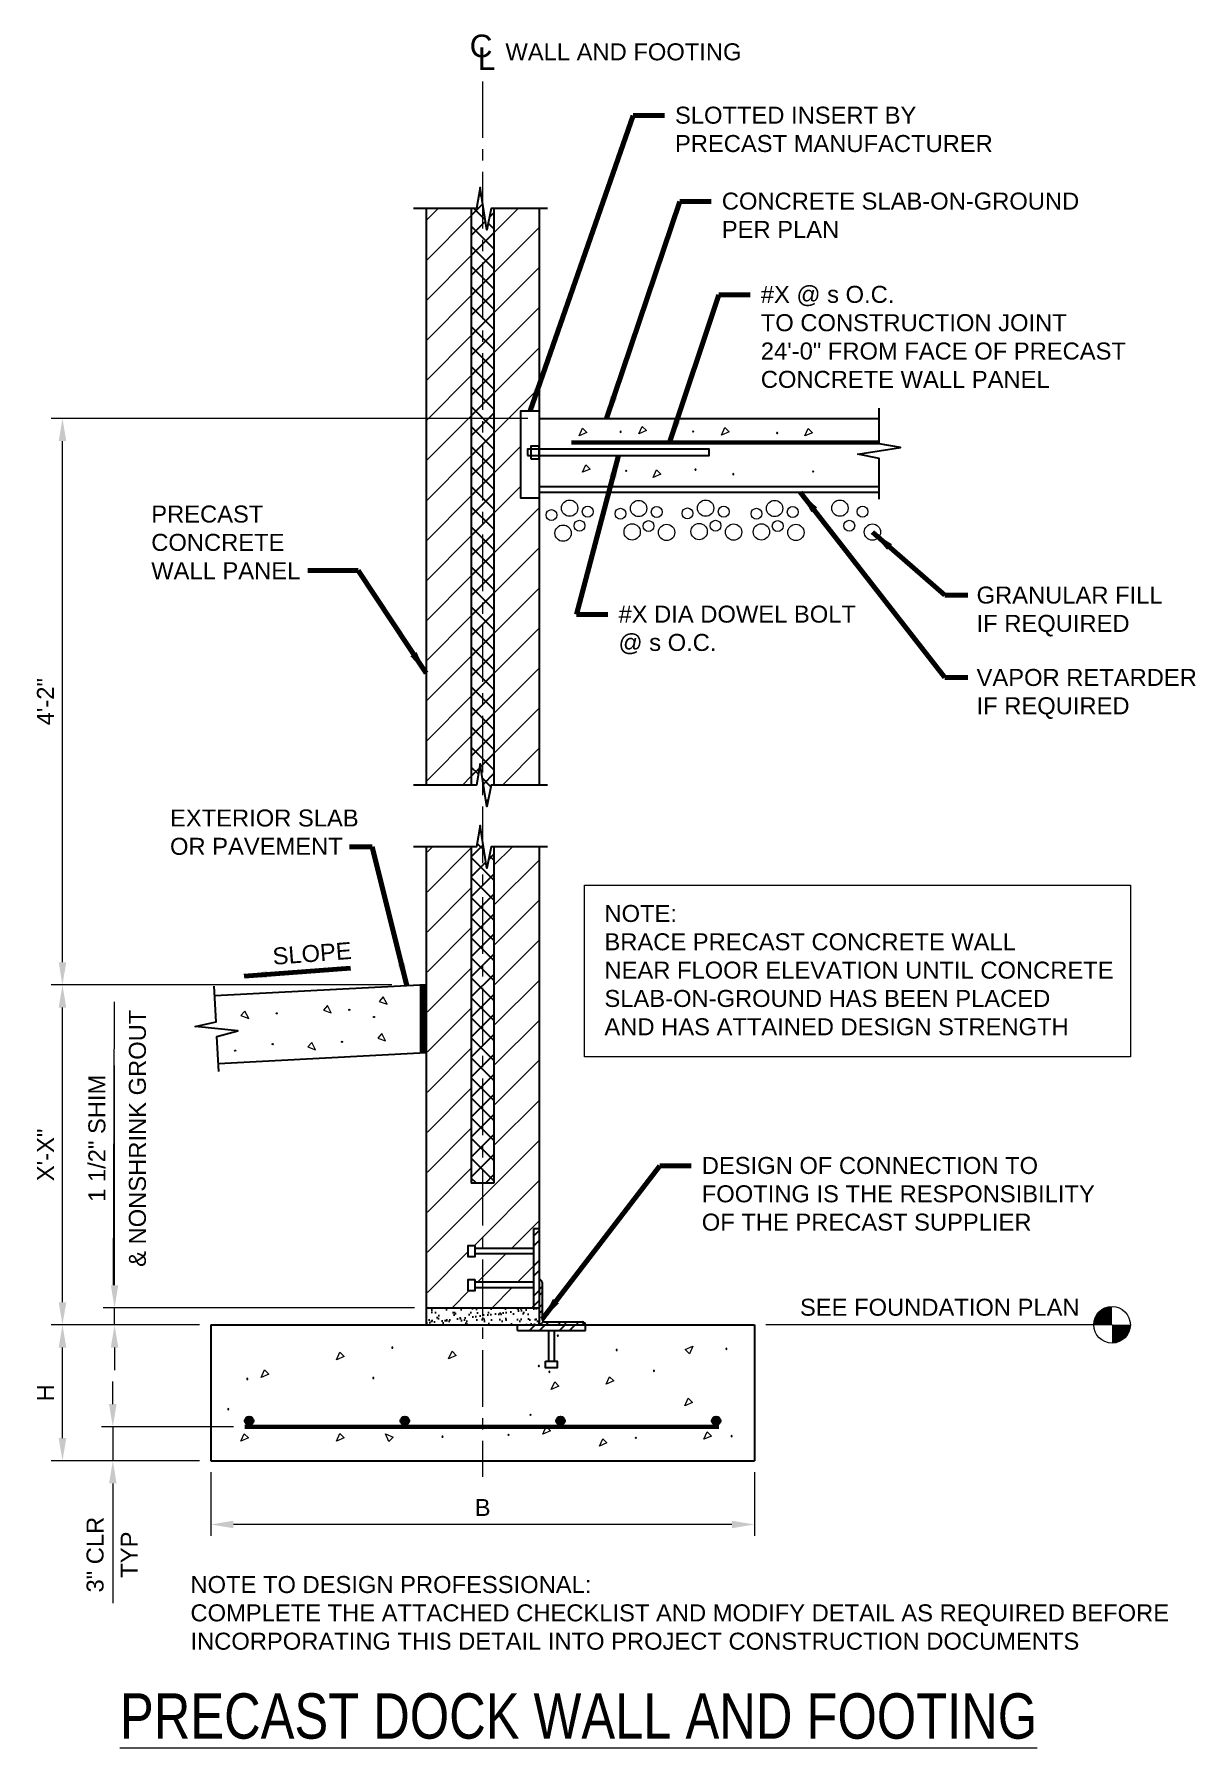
# Model space of a CAD drawing. Header units: inches. Extents: x -142 to -40, y 1794 to 1945.
import ezdxf

# ---------------------------------------------------------------- set-up
doc = ezdxf.new("R2010")
doc.units = ezdxf.units.IN
doc.header["$LTSCALE"] = 5
doc.header["$MEASUREMENT"] = 0
doc.linetypes.add('CENTER', pattern=[2, 1.25, -0.25, 0.25, -0.25])
doc.linetypes.add('HIDDEN', pattern=[0.375, 0.25, -0.125])
for name, color, linetype, lineweight in [('S-ANNO-DIMS', 1, 'Continuous', 20), ('S-ANNO-TEXT', 7, 'Continuous', 20), ('S-DETL', 3, 'Continuous', 30), ('S-DETL-PATT', 7, 'Continuous', 15), ('S-GRID', 9, 'CENTER', 20)]:
    doc.layers.add(name, color=color, linetype=linetype, lineweight=lineweight)
doc.styles.add('Romans', font='arial.ttf')
doc.dimstyles.get("Standard").update_dxf_attribs({"dimtxt": 0.18, "dimasz": 0.18, "dimexe": 0.18, "dimexo": 0.0625, "dimgap": 0.09, "dimtad": 0, "dimtih": 1, "dimtoh": 1, "dimdec": 4, "dimzin": 0, "dimdsep": 46, "dimtxsty": 'Standard', "dimcen": 0.09, "dimadec": 0, "dimazin": 0, "dimtfac": 1, "dimtdec": 4, "dimtofl": 0, "dimtmove": 0, "dimatfit": 3, "dimfxl": 1, "dimtolj": 1, "dimtzin": 0, "dimarcsym": 0})

# ---------------------------------------------------------------- blocks, each defined once
blk = doc.blocks.new('*D0')
at = {"layer": 'Defpoints', "color": 0, "transparency": 16777216}
for p in [(-135.31, 1832.69), (-107.82, 1832.69), (-126.82, 1831.19)]:
    blk.add_point(p, dxfattribs=at)
at = {"layer": 'S-ANNO-DIMS', "transparency": 16777216}
for p, q in [((-135.31, 1834.69), (-135.31, 1854.08)), ((-108.82, 1832.69), (-136.31, 1832.69)), ((-135.31, 1831.19), (-135.31, 1832.69)), ((-127.82, 1831.19), (-136.31, 1831.19)), ((-135.31, 1829.19), (-135.31, 1827.19))]:
    blk.add_line(p, q, dxfattribs=at)
for points in [[(-135.64, 1834.69), (-134.98, 1834.69), (-135.31, 1832.69)], [(-135.64, 1829.19), (-134.98, 1829.19), (-135.31, 1831.19)]]:
    blk.add_solid(points, dxfattribs=at)
at = {"layer": 'S-ANNO-DIMS', "transparency": 16777216, "insert": (-136.86, 1847.66), "char_height": 1.5, "attachment_point": 5, "rotation": 90, "style": 'Romans'}
blk.add_mtext('\\A1;1 1/2" SHIM', dxfattribs=at)
blk = doc.blocks.new('*D1')
at = {"layer": 'Defpoints', "color": 0, "transparency": 16777216}
for p in [(-139.91, 1831.19), (-126.82, 1831.19), (-126.82, 1819.19)]:
    blk.add_point(p, dxfattribs=at)
at = {"layer": 'S-ANNO-DIMS', "transparency": 16777216}
for p, q in [((-127.82, 1831.19), (-140.91, 1831.19)), ((-139.91, 1821.19), (-139.91, 1829.19)), ((-127.82, 1819.19), (-140.91, 1819.19))]:
    blk.add_line(p, q, dxfattribs=at)
for points in [[(-140.24, 1829.19), (-139.57, 1829.19), (-139.91, 1831.19)], [(-140.24, 1821.19), (-139.57, 1821.19), (-139.91, 1819.19)]]:
    blk.add_solid(points, dxfattribs=at)
at = {"layer": 'S-ANNO-DIMS', "transparency": 16777216, "insert": (-141.41, 1825.19), "char_height": 1.5, "attachment_point": 5, "rotation": 90, "style": 'Romans'}
blk.add_mtext('\\A1;H', dxfattribs=at)
blk = doc.blocks.new('*D2')
at = {"layer": 'Defpoints', "color": 0, "transparency": 16777216}
for p in [(-139.91, 1861.19), (-109.82, 1861.19), (-126.82, 1831.19)]:
    blk.add_point(p, dxfattribs=at)
at = {"layer": 'S-ANNO-DIMS', "transparency": 16777216}
for p, q in [((-110.82, 1861.19), (-140.91, 1861.19)), ((-139.91, 1833.19), (-139.91, 1859.19)), ((-127.82, 1831.19), (-140.91, 1831.19))]:
    blk.add_line(p, q, dxfattribs=at)
for points in [[(-140.24, 1859.19), (-139.57, 1859.19), (-139.91, 1861.19)], [(-140.24, 1833.19), (-139.57, 1833.19), (-139.91, 1831.19)]]:
    blk.add_solid(points, dxfattribs=at)
at = {"layer": 'S-ANNO-DIMS', "transparency": 16777216, "insert": (-141.41, 1846.19), "char_height": 1.5, "attachment_point": 5, "rotation": 90, "style": 'Romans'}
blk.add_mtext('\\A1;X\'-X"', dxfattribs=at)
blk = doc.blocks.new('*D3')
at = {"layer": 'Defpoints', "color": 0, "transparency": 16777216}
for p in [(-135.46, 1822.19), (-123.82, 1822.19), (-126.82, 1819.19)]:
    blk.add_point(p, dxfattribs=at)
at = {"layer": 'S-ANNO-DIMS', "transparency": 16777216}
for p, q in [((-135.46, 1824.19), (-135.46, 1826.19)), ((-124.82, 1822.19), (-136.46, 1822.19)), ((-135.46, 1822.19), (-135.46, 1819.19)), ((-127.82, 1819.19), (-136.46, 1819.19)), ((-135.46, 1817.19), (-135.46, 1806.62))]:
    blk.add_line(p, q, dxfattribs=at)
for points in [[(-135.8, 1824.19), (-135.13, 1824.19), (-135.46, 1822.19)], [(-135.8, 1817.19), (-135.13, 1817.19), (-135.46, 1819.19)]]:
    blk.add_solid(points, dxfattribs=at)
at = {"layer": 'S-ANNO-DIMS', "transparency": 16777216, "insert": (-137.02, 1810.91), "char_height": 1.5, "attachment_point": 5, "rotation": 90, "style": 'Romans'}
blk.add_mtext('\\A1;3" CLR', dxfattribs=at)
blk = doc.blocks.new('*D4')
at = {"layer": 'Defpoints', "color": 0, "transparency": 16777216}
for p in [(-126.82, 1819.19), (-78.82, 1819.19), (-126.82, 1813.57)]:
    blk.add_point(p, dxfattribs=at)
at = {"layer": 'S-ANNO-DIMS', "transparency": 16777216}
for p, q in [((-126.82, 1818.19), (-126.82, 1812.57)), ((-78.82, 1818.19), (-78.82, 1812.57)), ((-80.82, 1813.57), (-124.82, 1813.57))]:
    blk.add_line(p, q, dxfattribs=at)
for points in [[(-124.82, 1813.9), (-124.82, 1813.24), (-126.82, 1813.57)], [(-80.82, 1813.9), (-80.82, 1813.24), (-78.82, 1813.57)]]:
    blk.add_solid(points, dxfattribs=at)
at = {"layer": 'S-ANNO-DIMS', "transparency": 16777216, "insert": (-102.82, 1815.07), "char_height": 1.5, "attachment_point": 5, "style": 'Romans'}
blk.add_mtext('\\A1;B', dxfattribs=at)
blk = doc.blocks.new('*D5')
at = {"layer": 'Defpoints', "color": 0, "transparency": 16777216}
for p in [(-139.91, 1911.19), (-97.82, 1911.19), (-134.41, 1861.19)]:
    blk.add_point(p, dxfattribs=at)
at = {"layer": 'S-ANNO-DIMS', "transparency": 16777216}
for p, q in [((-98.82, 1911.19), (-140.91, 1911.19)), ((-139.91, 1863.19), (-139.91, 1909.19)), ((-135.41, 1861.19), (-140.91, 1861.19))]:
    blk.add_line(p, q, dxfattribs=at)
for points in [[(-140.24, 1909.19), (-139.57, 1909.19), (-139.91, 1911.19)], [(-140.24, 1863.19), (-139.57, 1863.19), (-139.91, 1861.19)]]:
    blk.add_solid(points, dxfattribs=at)
at = {"layer": 'S-ANNO-DIMS', "transparency": 16777216, "insert": (-141.41, 1886.19), "char_height": 1.5, "attachment_point": 5, "rotation": 90, "style": 'Romans'}
blk.add_mtext('\\A1;4\'-2"', dxfattribs=at)

msp = doc.modelspace()

# ---------------------------------------------------------------- hatches: boundary and pattern name
at = {"layer": 'S-ANNO-TEXT'}
h = msp.add_hatch(color=256, dxfattribs=at)
h.dxf.hatch_style = 1
h.paths.add_polyline_path([(-47.2589701, 1832.8074658, 0.4142135624), (-48.8725442, 1831.1938917), (-47.2589701, 1831.1938917)])
h = msp.add_hatch(color=256, dxfattribs=at)
h.dxf.hatch_style = 1
h.paths.add_polyline_path([(-45.6450068, 1831.1926179), (-47.2585809, 1831.1926179), (-47.2585809, 1829.5790438, 0.4142135624)])
at = {"layer": 'S-DETL', "linetype": 'Continuous'}
h = msp.add_hatch(dxfattribs=at)
h.set_pattern_fill('ANSI37', color=256, scale=10)
h.paths.add_polyline_path([(-102.8169508, 1930.2094513), (-103.036129, 1931.590274), (-103.3488735, 1929.7138072), (-103.8169508, 1929.7138072), (-103.8169508, 1878.8232265), (-103.3488735, 1878.8232265), (-103.036129, 1880.6996933), (-102.8169508, 1879.3188706)])
h.paths.add_polyline_path([(-101.8169508, 1929.7138072), (-102.0541015, 1929.7138072), (-102.4404253, 1927.8373404), (-102.8169508, 1930.2094513), (-102.8169508, 1879.3188706), (-102.4404253, 1876.9467597), (-102.0541015, 1878.8232265), (-101.8169508, 1878.8232265)])
h = msp.add_hatch(dxfattribs=at)
h.set_pattern_fill('ANSI37', color=256, scale=10)
h.set_pattern_definition([(45, (-881.6708, 322.1339), (-0.8838835, 0.8838835), []), (135, (-881.6708, 322.1339), (-0.8838835, -0.8838835), [])])
h.paths.add_polyline_path([(-101.8169508, 1873.3599106), (-102.0541015, 1873.3599106), (-102.4404253, 1871.4834438), (-103.036129, 1875.2363774), (-103.3488735, 1873.3599106), (-103.8169508, 1873.3599106), (-103.8169508, 1843.6938917), (-101.8169508, 1843.6938917)])
at = {"layer": 'S-DETL', "linetype": 'HIDDEN'}
h = msp.add_hatch(dxfattribs=at)
h.set_pattern_fill('ANSI32', scale=5)
h.set_pattern_definition([(45, (-933.7247, 322.134), (-1.3258252, 1.3258252), []), (45, (-932.8408, 322.134), (-1.3258252, 1.3258252), [])])
h.paths.add_polyline_path([(-97.8169508, 1839.6938917), (-98.3169508, 1839.6938917), (-98.3169508, 1832.6938917), (-97.8169508, 1832.6938917)])
h.paths.add_polyline_path([(-93.750927, 1831.1938917), (-99.750927, 1831.1938917), (-99.750927, 1830.6938917), (-93.750927, 1830.6938917)])
h = msp.add_hatch(dxfattribs=at)
h.set_pattern_fill('ANSI32', scale=3)
h.set_pattern_definition([(45, (-864.3633, 281.8201), (-0.7954951, 0.7954951), []), (45, (-863.8329, 281.8201), (-0.7954951, 0.7954951), [])])
h.paths.add_polyline_path([(-94.000927, 1831.4438917), (-97.3169508, 1831.4438917, -0.4142135624), (-97.5669508, 1831.6938917), (-97.5669508, 1834.9360716, 0.4142135624), (-97.8169508, 1835.1860716), (-97.8169508, 1831.1938917), (-93.750927, 1831.1938917, 0.4142135624)])
h = msp.add_hatch(dxfattribs=at)
h.set_pattern_fill('AR-SAND', scale=0.5)
h.set_pattern_definition([(37.5, (-864.36326, 281.8201), (-0.03149668, 0.9634119), [0, -0.76, 0, -0.85, 0, -0.8125]), (7.5, (-864.3633, 281.8201), (0.8848884, 1.411073), [0, -0.41, 0, -0.685, 0, -0.2625]), (327.5, (-864.97826, 281.8201), (1.55707093, 0.00282953), [0, -0.25, 0, -0.9, 0, -1.175]), (317.5, (-864.9783, 281.8201), (1.5030633, 0.4388378), [0, -0.125, 0, -0.59, 0, -0.675])])
h.paths.add_polyline_path([(-97.8169508, 1831.1938917), (-97.8169508, 1832.6938917), (-98.3169508, 1832.6938917), (-107.8169508, 1832.6938917), (-107.8169508, 1831.1938917)])
at = {"layer": 'S-DETL', "linetype": 'Continuous'}
h = msp.add_hatch(color=256, dxfattribs=at)
h.dxf.hatch_style = 1
h.paths.add_polyline_path([(-123.0512532, 1822.7311833, 1), (-123.8012532, 1822.7311833, 1)])
h = msp.add_hatch(color=256, dxfattribs=at)
h.dxf.hatch_style = 1
h.paths.add_polyline_path([(-123.0512532, 1822.7311833, 1), (-123.8012532, 1822.7311833, 1)])
h = msp.add_hatch(color=256, dxfattribs=at)
h.dxf.hatch_style = 1
h.paths.add_polyline_path([(-123.0512532, 1822.7311833, 1), (-123.8012532, 1822.7311833, 1)])
h = msp.add_hatch(color=256, dxfattribs=at)
h.dxf.hatch_style = 1
h.paths.add_polyline_path([(-110.0617183, 1822.7311833, -1), (-109.3117183, 1822.7311833, -1)])
h = msp.add_hatch(color=256, dxfattribs=at)
h.dxf.hatch_style = 1
h.paths.add_polyline_path([(-110.0617183, 1822.7311833, -1), (-109.3117183, 1822.7311833, -1)])
h = msp.add_hatch(color=256, dxfattribs=at)
h.dxf.hatch_style = 1
h.paths.add_polyline_path([(-110.0617183, 1822.7311833, -1), (-109.3117183, 1822.7311833, -1)])
h = msp.add_hatch(color=256, dxfattribs=at)
h.dxf.hatch_style = 1
h.paths.add_polyline_path([(-96.3221833, 1822.7311833, -1), (-95.5721833, 1822.7311833, -1)])
h = msp.add_hatch(color=256, dxfattribs=at)
h.dxf.hatch_style = 1
h.paths.add_polyline_path([(-96.3221833, 1822.7311833, -1), (-95.5721833, 1822.7311833, -1)])
h = msp.add_hatch(color=256, dxfattribs=at)
h.dxf.hatch_style = 1
h.paths.add_polyline_path([(-96.3221833, 1822.7311833, -1), (-95.5721833, 1822.7311833, -1)])
h = msp.add_hatch(color=256, dxfattribs=at)
h.dxf.hatch_style = 1
h.paths.add_polyline_path([(-82.5826484, 1822.7311833, -1), (-81.8326484, 1822.7311833, -1)])
h = msp.add_hatch(color=256, dxfattribs=at)
h.dxf.hatch_style = 1
h.paths.add_polyline_path([(-82.5826484, 1822.7311833, -1), (-81.8326484, 1822.7311833, -1)])
h = msp.add_hatch(color=256, dxfattribs=at)
h.dxf.hatch_style = 1
h.paths.add_polyline_path([(-82.5826484, 1822.7311833, -1), (-81.8326484, 1822.7311833, -1)])
at = {"layer": 'S-DETL-PATT'}
h = msp.add_hatch(dxfattribs=at)
h.set_pattern_fill('ANSI31', color=256, scale=20)
h.paths.add_polyline_path([(-103.8169508, 1929.7138072), (-107.8169508, 1929.7138072), (-107.8169508, 1878.8232265), (-103.8169508, 1878.8232265)])
h.paths.add_polyline_path([(-97.8169508, 1929.7138072), (-101.8169508, 1929.7138072), (-101.8169508, 1878.8232265), (-97.8169508, 1878.8232265), (-97.8169508, 1904.1626417), (-99.4419508, 1904.1626417), (-99.4419508, 1911.8501417), (-97.8169508, 1911.8501417)])
h = msp.add_hatch(dxfattribs=at)
h.set_pattern_fill('ANSI31', color=256, scale=20)
h.set_pattern_definition([(45, (-933.7247, 322.134), (-1.767767, 1.767767), [])])
h.paths.add_polyline_path([(-103.8169508, 1873.3599106), (-107.6919508, 1873.3599106), (-107.6919508, 1832.6938917), (-98.3169508, 1832.6938917), (-98.3169508, 1834.4438917), (-103.51023, 1834.4438917), (-103.51023, 1834.1868014), (-104.1016406, 1834.1868014), (-104.1016406, 1835.200982), (-103.51023, 1835.200982), (-103.51023, 1834.9438917), (-98.3169508, 1834.9438917), (-98.3169508, 1837.4438917), (-103.51023, 1837.4438917), (-103.51023, 1837.1868014), (-104.1016406, 1837.1868014), (-104.1016406, 1838.200982), (-103.51023, 1838.200982), (-103.51023, 1837.9438917), (-98.3169508, 1837.9438917), (-98.3169508, 1839.6938917), (-97.8072324, 1839.6938917), (-97.7604926, 1873.3599106), (-101.8169508, 1873.3599106), (-101.8169508, 1843.6938917), (-103.8169508, 1843.6938917)])

# ---------------------------------------------------------------- linework, layer by layer
at = {"layer": 'S-ANNO-DIMS'}
msp.add_line((-135.4122542, 1834.6938917), (-135.311206, 1859.6936617), dxfattribs=at)
at = {"layer": 'S-ANNO-TEXT'}
msp.add_line((-47.2589701, 1831.1938917), (-77.8169508, 1831.1938917), dxfattribs=at)
msp.add_lwpolyline([(-93.8169508, 1854.843403), (-93.8169508, 1870.0009745), (-45.6453959, 1870.0009745), (-45.6453959, 1854.843403)], close=True, dxfattribs=at)
msp.add_circle((-47.2589701, 1831.1938917), 1.6135741, dxfattribs=at)
at = {"layer": 'S-DETL', "linetype": 'Continuous'}
for p, q in [((-107.8169508, 1929.7138072), (-107.8169508, 1878.8139208)), ((-103.8169508, 1929.7138072), (-103.8169508, 1878.8232265)), ((-101.8169508, 1929.7138072), (-101.8169508, 1878.8232265)), ((-97.8169508, 1929.7138072), (-97.8169508, 1878.8139208)), ((-107.8169508, 1920.9799398), (-107.8169508, 1878.8139208)), ((-97.8169508, 1911.1938917), (-67.8151086, 1911.1938917)), ((-97.8169508, 1905.1938917), (-67.8151086, 1905.1938917)), ((-97.8169508, 1904.6938917), (-67.8151086, 1904.6938917)), ((-107.8169508, 1873.3599106), (-107.8169508, 1831.1938917)), ((-107.8169508, 1873.3599106), (-107.8169508, 1831.1938917)), ((-103.8169508, 1873.3599106), (-103.8169508, 1843.6938917)), ((-101.8169508, 1873.3599106), (-101.8169508, 1843.6938917)), ((-97.8169508, 1873.3599106), (-97.8169508, 1831.1938917)), ((-97.8169508, 1869.1938917), (-97.8169508, 1831.1938917)), ((-107.8169508, 1861.1938917), (-126.4615856, 1860.219304)), ((-108.3169508, 1861.1938917), (-108.3169508, 1855.1857003)), ((-108.1919508, 1861.1938917), (-108.1919508, 1855.1857003)), ((-108.0669508, 1861.1938917), (-108.0669508, 1855.1857003)), ((-107.9419508, 1861.1938917), (-107.9419508, 1855.1857003)), ((-107.9419508, 1861.1938917), (-107.9419508, 1855.1857003)), ((-107.8169508, 1861.1938917), (-107.8169508, 1855.1857003)), ((-107.8169508, 1855.1857003), (-126.1483827, 1854.2274842)), ((-101.8169508, 1843.6938917), (-103.8169508, 1843.6938917)), ((-98.3169508, 1839.6938917), (-98.3169508, 1832.6938917)), ((-98.3169508, 1839.6938917), (-97.8169508, 1839.6938917)), ((-98.3169508, 1837.9438917), (-103.51023, 1837.9438917)), ((-98.3169508, 1837.4438917), (-103.51023, 1837.4438917)), ((-98.3169508, 1834.9438917), (-103.51023, 1834.9438917)), ((-97.5669508, 1834.9360716), (-97.5669508, 1831.6938917)), ((-98.3169508, 1834.4438917), (-103.51023, 1834.4438917)), ((-107.8169508, 1832.6938917), (-97.8169508, 1832.6938917)), ((-98.3169508, 1832.6938917), (-97.8169508, 1832.6938917)), ((-126.8169508, 1831.1938917), (-107.8169508, 1831.1938917)), ((-126.8169508, 1831.1938917), (-126.8169508, 1819.1938917)), ((-107.8169508, 1831.1938917), (-78.8169508, 1831.1938917)), ((-99.750927, 1830.6938917), (-99.750927, 1831.1938917)), ((-99.750927, 1830.6938917), (-93.750927, 1830.6938917)), ((-97.3169508, 1831.4438917), (-94.000927, 1831.4438917)), ((-97.000927, 1830.6938917), (-97.000927, 1827.9787694)), ((-96.500927, 1830.6938917), (-96.500927, 1827.9787694)), ((-93.750927, 1830.6938917), (-93.750927, 1831.1938917)), ((-78.8169508, 1831.1938917), (-78.8169508, 1819.1938917)), ((-126.8169508, 1819.1938917), (-78.8169508, 1819.1938917))]:
    msp.add_line(p, q, dxfattribs=at)
for points in [[(-97.0844638, 1929.7138072), (-102.0541015, 1929.7138072), (-102.4404253, 1927.8373404), (-103.036129, 1931.590274), (-103.3488735, 1929.7138072), (-108.9149974, 1929.7138072)], [(-67.8151086, 1904.0631715), (-67.8151086, 1907.6534262), (-69.6915754, 1908.03975), (-65.9386418, 1908.6354538), (-67.8151086, 1908.9481982), (-67.8151086, 1912.1120323)], [(-97.0844638, 1878.8232265), (-102.0541015, 1878.8232265), (-102.4404253, 1876.9467597), (-103.036129, 1880.6996933), (-103.3488735, 1878.8232265), (-108.9149974, 1878.8232265)], [(-97.0844638, 1873.3841903), (-102.0541015, 1873.3841903), (-102.4404253, 1871.5077235), (-103.036129, 1875.2606571), (-103.3488735, 1873.3841903), (-108.9149974, 1873.3841903)], [(-126.1133391, 1853.5570721), (-126.2746519, 1856.6431136), (-124.4209097, 1857.1268632), (-128.1998227, 1857.5258498), (-126.3422396, 1857.9361204), (-126.5073933, 1861.0956409)]]:
    msp.add_lwpolyline(points, dxfattribs=at)
at = {"layer": 'S-DETL', "ltscale": 0.8}
msp.add_lwpolyline([(-97.8169508, 1904.1626417), (-99.4419508, 1904.1626417), (-99.4419508, 1911.8501417), (-97.8169508, 1911.8501417)], close=True, dxfattribs=at)
at = {"layer": 'S-DETL', "ltscale": 0.5}
msp.add_lwpolyline([(-98.5669508, 1907.6313917), (-97.8169508, 1907.6313917), (-97.8169508, 1908.7563917), (-98.5669508, 1908.7563917)], close=True, dxfattribs=at)
at = {"layer": 'S-DETL', "linetype": 'Continuous', "const_width": 0.375}
for points in [[(-94.999352, 1909.0658472), (-67.8151086, 1909.0658472)], [(-81.9504472, 1822.1938917), (-123.8169508, 1822.1938917)]]:
    msp.add_lwpolyline(points, dxfattribs=at)
at = {"layer": 'S-DETL'}
msp.add_lwpolyline([(-98.8482008, 1907.9126417), (-82.8160297, 1907.9126417), (-82.8160297, 1908.4751417), (-98.8482008, 1908.4751417)], close=True, dxfattribs=at)
at = {"layer": 'S-DETL', "linetype": 'Continuous'}
for points in [[(-103.51023, 1838.200982), (-103.51023, 1837.1868014), (-104.1016406, 1837.1868014), (-104.1016406, 1838.200982)], [(-103.51023, 1835.200982), (-103.51023, 1834.1868014), (-104.1016406, 1834.1868014), (-104.1016406, 1835.200982)], [(-97.2580174, 1827.9787694), (-96.2438367, 1827.9787694), (-96.2438367, 1827.3873589), (-97.2580174, 1827.3873589)]]:
    msp.add_lwpolyline(points, close=True, dxfattribs=at)
for centre in [(-123.4262532, 1822.7311833), (-123.4262532, 1822.7311833), (-123.4262532, 1822.7311833), (-109.6867183, 1822.7311833), (-109.6867183, 1822.7311833), (-109.6867183, 1822.7311833), (-95.9471833, 1822.7311833), (-95.9471833, 1822.7311833), (-95.9471833, 1822.7311833), (-82.2076484, 1822.7311833), (-82.2076484, 1822.7311833), (-82.2076484, 1822.7311833)]:
    msp.add_circle(centre, 0.375, dxfattribs=at)
for centre, start, end in [((-97.8169508, 1834.9360716), 0, 90), ((-97.3169508, 1831.6938917), 180, 270), ((-94.000927, 1831.1938917), 0, 90)]:
    msp.add_arc(centre, 0.25, start, end, dxfattribs=at)
at = {"layer": 'S-DETL-PATT', "flags": 128}
for points in [[(-93.6160295, 1909.9567561), (-94.2902925, 1909.6691058), (-93.9909223, 1910.3316488)], [(-88.3652166, 1910.1166165), (-89.0394796, 1909.8289662), (-88.7401093, 1910.4915093)], [(-81.0572017, 1910.0107882), (-81.7314646, 1909.7231379), (-81.4320944, 1910.385681)], [(-73.6962335, 1909.9314174), (-74.3704965, 1909.6437671), (-74.0711263, 1910.3063101)], [(-93.3247709, 1906.7290037), (-93.9990339, 1906.4413534), (-93.6996637, 1907.1038965)], [(-87.102366, 1906.2792345), (-87.776629, 1905.9915842), (-87.4772587, 1906.6541273)], [(-124.1585444, 1858.4915217), (-123.4701852, 1858.2394604), (-123.8037324, 1858.8854729)], [(-116.8660173, 1858.9786877), (-116.1776581, 1858.7266264), (-116.5112053, 1859.3726388)], [(-111.9475656, 1859.7391527), (-111.2592064, 1859.4870914), (-111.5927535, 1860.1331039)], [(-118.2603801, 1855.7266285), (-117.5720209, 1855.4745672), (-117.9055681, 1856.1205797)], [(-112.0699368, 1856.5005971), (-111.3815776, 1856.2485358), (-111.7151248, 1856.8945483)], [(-115.0452881, 1828.3929157), (-115.7195511, 1828.1052654), (-115.4201808, 1828.7678084)], [(-105.1477525, 1828.4783875), (-105.8220155, 1828.1907372), (-105.5226452, 1828.8532802)], [(-84.9365719, 1829.0210961), (-84.2623089, 1829.3087464), (-84.5616791, 1828.6462034)], [(-121.6914814, 1826.8362818), (-122.3657444, 1826.5486315), (-122.0663741, 1827.2111745)], [(-96.0857149, 1825.776129), (-96.7599778, 1825.4884786), (-96.4606076, 1826.1510217)], [(-91.2404889, 1826.2346234), (-91.9147519, 1825.9469731), (-91.6153816, 1826.6095161)], [(-84.2941468, 1824.3341499), (-84.9684097, 1824.0464996), (-84.6690395, 1824.7090427)], [(-123.4964026, 1821.2071776), (-124.1706656, 1820.9195272), (-123.8712953, 1821.5820703)], [(-115.0392839, 1821.2157209), (-115.7135469, 1820.9280706), (-115.4141767, 1821.5906137)], [(-111.1032442, 1820.9089459), (-111.3908945, 1821.5832089), (-110.7283515, 1821.2838386)], [(-96.8291298, 1821.8341374), (-97.5033928, 1821.5464871), (-97.2040225, 1822.2090301)], [(-91.8426306, 1820.7624041), (-92.5168936, 1820.4747538), (-92.2175234, 1821.1372968)], [(-82.6288092, 1821.3738397), (-83.3030722, 1821.0861893), (-83.0037019, 1821.7487324)]]:
    msp.add_lwpolyline(points, close=True, dxfattribs=at)
for points in [[(-90.6903021, 1910.0084939, 1), (-90.5866221, 1910.0084939, 1)], [(-84.2825521, 1910.0349499, 1), (-84.1788721, 1910.0349499, 1)], [(-76.8686237, 1909.9026656, 1), (-76.7649437, 1909.9026656, 1)], [(-90.195321, 1906.5679663, 1), (-90.091641, 1906.5679663, 1)], [(-84.0788332, 1906.6737946, 1), (-83.9751532, 1906.6737946, 1)], [(-80.7425645, 1906.2769402, 1), (-80.6388845, 1906.2769402, 1)], [(-73.694165, 1906.5052313, 1), (-73.590485, 1906.5052313, 1)], [(-120.9388525, 1858.6840153, -1), (-121.0423912, 1858.6786032, -1)], [(-114.5384577, 1858.9920831, -1), (-114.6419963, 1858.9866709, -1)], [(-112.3579702, 1858.364253, -1), (-112.4615088, 1858.3588408, -1)], [(-121.300387, 1855.9628207, -1), (-121.4039256, 1855.9574086, -1)], [(-115.1867139, 1856.1764204, -1), (-115.2902526, 1856.1710082, -1)], [(-124.6113911, 1855.3923526, -1), (-124.7149297, 1855.3869405, -1)], [(-96.2365126, 1830.2369435, 1), (-96.1328326, 1830.2369435, 1)], [(-110.8469085, 1829.1766167, 1), (-110.7432285, 1829.1766167, 1)], [(-91.0445814, 1828.9645321, 1), (-90.9409014, 1828.9645321, 1)], [(-81.3530146, 1829.0791282, 1), (-81.2493346, 1829.0791282, 1)], [(-97.9092766, 1827.5626804, 1), (-97.8055966, 1827.5626804, 1)], [(-96.9799275, 1827.0449519, 1), (-96.8762475, 1827.0449519, 1)], [(-87.7471545, 1827.1309056, 1), (-87.6434745, 1827.1309056, 1)], [(-123.6472003, 1826.4179921, 1), (-123.5435203, 1826.4179921, 1)], [(-112.5196725, 1826.5023536, 1), (-112.4159925, 1826.5023536, 1)], [(-125.3199643, 1823.743729, 1), (-125.2162843, 1823.743729, 1)], [(-98.6526916, 1823.2484584, 1), (-98.5490116, 1823.2484584, 1)], [(-106.4134367, 1821.3148803, 1), (-106.3097567, 1821.3148803, 1)], [(-100.5927557, 1821.4867878, 1), (-100.4890757, 1821.4867878, 1)], [(-89.3528435, 1821.2238412, 1), (-89.2491635, 1821.2238412, 1)], [(-80.8942431, 1821.3721828, 1), (-80.7905631, 1821.3721828, 1)]]:
    msp.add_lwpolyline(points, format="xyb", close=True, dxfattribs=at)
at = {"layer": 'S-DETL-PATT'}
for centre, radius in [((-96.7434656, 1902.6654068), 0.4799992), ((-95.1447183, 1903.2735444), 0.7199988), ((-93.5459711, 1902.9640449), 0.4799992), ((-90.6521244, 1902.7797495), 0.4799992), ((-89.0533771, 1903.2439987), 0.7199988), ((-87.4546298, 1902.9344993), 0.4799992), ((-84.7382019, 1902.8092952), 0.4799992), ((-83.1394546, 1903.2735444), 0.7199988), ((-81.5407073, 1902.9640449), 0.4799992), ((-78.6468606, 1902.7797495), 0.4799992), ((-77.0481133, 1903.2439987), 0.7199988), ((-75.449366, 1902.9344993), 0.4799992), ((-71.28618, 1903.2735444), 0.7199988), ((-69.2851555, 1902.9640449), 0.4799992), ((-95.7122174, 1901.0666595), 0.7199988), ((-94.2682198, 1901.726297), 0.4799992), ((-89.6208761, 1901.1810022), 0.7199988), ((-88.1768786, 1901.6967514), 0.4799992), ((-86.5778813, 1901.1295023), 0.7199988), ((-83.7069536, 1901.2105479), 0.7199988), ((-82.2629561, 1901.726297), 0.4799992), ((-80.6639588, 1901.159048), 0.7199988), ((-78.2130945, 1901.1810022), 0.7199988), ((-76.769097, 1901.6967514), 0.4799992), ((-75.1700997, 1901.1295023), 0.7199988), ((-70.4568506, 1901.726297), 0.4799992), ((-68.408407, 1901.159048), 0.7199988)]:
    msp.add_circle(centre, radius, dxfattribs=at)
at = {"layer": 'S-GRID', "linetype": 'CENTER', "ltscale": 0.8}
msp.add_line((-102.8169508, 1940.946531), (-102.8169508, 1817.7677666), dxfattribs=at)

# ---------------------------------------------------------------- texts
at = {"layer": 'S-ANNO-DIMS', "attachment_point": 5, "rotation": 90, "style": 'Romans'}
for s, insert, char_height in [('\\A1;& NONSHRINK GROUT', (-133.2838324, 1847.6583616), 1.499999989), ('\\A1;TYP', (-134.0166825, 1810.9094443), 1.49999999)]:
    msp.add_mtext(s, dxfattribs=dict(at, insert=insert, char_height=char_height))
at = {"layer": 'S-ANNO-TEXT', "linetype": 'HIDDEN', "style": 'Romans'}
for s, p in [('C', (-103.965398, 1943.0711379)), ('L', (-103.2619552, 1941.946531))]:
    msp.add_text(s, height=2, dxfattribs=at).set_placement(p)
at = {"layer": 'S-ANNO-TEXT', "char_height": 1.499999989, "style": 'Romans'}
for s, insert, attachment_point in [('\\A1;WALL AND FOOTING', (-100.8076578, 1944.301979), 1), ('\\A1;PRECAST \\PCONCRETE \\PWALL PANEL ', (-132.0713639, 1897.0042826), 7), ('\\A1;GRANULAR FILL\\PIF REQUIRED', (-59.218725, 1896.354857), 1), ('\\A1;VAPOR RETARDER \\PIF REQUIRED', (-59.218725, 1889.0816647), 1), ('\\A1;EXTERIOR SLAB \\POR PAVEMENT', (-130.4149657, 1876.6765228), 1), ('\\A1;SEE FOUNDATION PLAN', (-74.8068892, 1833.4960745), 1)]:
    msp.add_mtext(s, dxfattribs=dict(at, insert=insert, attachment_point=attachment_point))
at = {"layer": 'S-ANNO-TEXT', "char_height": 1.499999989, "attachment_point": 1, "style": 'Romans'}
for s, insert, width in [('\\A1;SLOTTED INSERT BY \\PPRECAST MANUFACTURER', (-85.8415082, 1938.709495), 53.440913197), ('\\A1;CONCRETE SLAB-ON-GROUND \\PPER PLAN', (-81.7063284, 1931.1264578), 53.440913197), ('\\A1;#X @ s O.C. \\PTO CONSTRUCTION JOINT\\P24\'-0" FROM FACE OF PRECAST \\PCONCRETE WALL PANEL', (-78.2650829, 1922.8949345), 53.440913197), ('\\A1;#X DIA DOWEL BOLT \\P@ s O.C.', (-90.8253584, 1894.6724494), 35.703847172), ('\\A1;NOTE: \\PBRACE PRECAST CONCRETE WALL \\PNEAR FLOOR ELEVATION UNTIL CONCRETE \\PSLAB-ON-GROUND HAS BEEN PLACED \\PAND HAS ATTAINED DESIGN STRENGTH', (-92.0669508, 1868.2509745), 53.440913197), ('\\A1;DESIGN OF CONNECTION TO FOOTING IS THE RESPONSIBILITY OF THE PRECAST SUPPLIER', (-83.4756933, 1846.0079576), 35.125829096), ('NOTE TO DESIGN PROFESSIONAL: \\PCOMPLETE THE ATTACHED CHECKLIST AND MODIFY DETAIL AS REQUIRED BEFORE \\PINCORPORATING THIS DETAIL INTO PROJECT CONSTRUCTION DOCUMENTS', (-128.6094424, 1809.0210709), 159.842980143)]:
    msp.add_mtext(s, dxfattribs=dict(at, insert=insert, width=width))
at = {"layer": 'S-ANNO-TEXT', "insert": (-121.4164737, 1864.458569), "char_height": 1.49999999, "attachment_point": 1, "rotation": 4.362650135, "style": 'Romans'}
msp.add_mtext('\\A1;SLOPE', dxfattribs=at)
at = {"layer": 'S-ANNO-TEXT', "insert": (-94.3505834, 1798.6656821), "char_height": 4, "attachment_point": 2, "line_spacing_factor": 1.220873, "style": 'Romans'}
msp.add_mtext('{\\W0.8;\\LPRECAST DOCK WALL AND FOOTING}', dxfattribs=at)

# ---------------------------------------------------------------- dimensions: what is measured, and where the dimension line sits
at = {"layer": 'S-ANNO-DIMS'}
for base, p1, p2, angle, text, picture, middle in [((-139.9066937, 1911.1938917), (-134.4094788, 1861.1938917), (-97.8169508, 1911.1938917), 90, '4\'-2"', '*D5', (-139.9066937, 1886.1938917)), ((-139.9066937, 1861.1938917), (-126.8169508, 1831.1938917), (-109.8169508, 1861.1938917), 90, 'X\'-X"', '*D2', (-139.9066937, 1846.1938917)), ((-135.311206, 1832.6938917), (-126.8169508, 1831.1938917), (-107.8169508, 1832.6938917), 90, '1 1/2" SHIM', '*D0', (-135.311206, 1847.6583616)), ((-139.9066937, 1831.1938917), (-126.8169508, 1819.1938917), (-126.8169508, 1831.1938917), 90, 'H', '*D1', (-139.9066937, 1825.1938917)), ((-135.4644997, 1822.1938917), (-126.8169508, 1819.1938917), (-123.8169508, 1822.1938917), 90, '3" CLR', '*D3', (-135.4644997, 1810.9094443)), ((-126.8169508, 1813.5705899), (-78.8169508, 1819.1938917), (-126.8169508, 1819.1938917), 180, 'B', '*D4', (-102.8169508, 1813.5705899))]:
    dim = msp.add_linear_dim(base=base, p1=p1, p2=p2, angle=angle, text=text, dimstyle='Standard', override={"dimscale": 16, "dimtxt": 0.09375, "dimasz": 0.125, "dimexe": 0.0625, "dimgap": 0.0625, "dimtih": 0, "dimtoh": 0, "dimdec": 5, "dimlfac": 1, "dimrnd": 0.03125, "dimzin": 7, "dimlunit": 4, "dimtxsty": 'Romans', "dimcen": 0.125, "dimclrd": 256, "dimclre": 256, "dimclrt": 256, "dimadec": 4, "dimtdec": 5, "dimtofl": 1, "dimtvp": 1, "dimfrac": 2, "dimtzin": 3, "dimlwd": 65535, "dimlwe": 65535}, dxfattribs=at)
    dim.commit()
    dim.dimension.update_dxf_attribs({"geometry": picture, "text_midpoint": middle, "dimtype": 128})

# ---------------------------------------------------------------- leaders
at = {"layer": 'S-ANNO-TEXT'}
for points, override in [([(-98.6294508, 1911.8501417), (-89.5431534, 1937.920772), (-86.7694506, 1937.920772)], {"dimscale": 16, "dimtxt": 0.09375, "dimasz": 0.125, "dimexe": 0.0625, "dimgap": 0.0625, "dimtad": 0, "dimtih": 0, "dimtoh": 0, "dimdec": 5, "dimlfac": 16, "dimrnd": 0.03125, "dimzin": 7, "dimlunit": 4, "dimtxsty": 'Romans', "dimcen": 0.125, "dimclrd": 256, "dimclre": 256, "dimclrt": 256, "dimadec": 4, "dimtdec": 5, "dimtofl": 1, "dimtvp": 1, "dimfrac": 2, "dimtzin": 3, "dimlwd": 65535, "dimlwe": 65535}), ([(-91.8896593, 1911.1938917), (-85.4079736, 1930.3377348), (-82.6342708, 1930.3377348)], {"dimscale": 16, "dimtxt": 0.09375, "dimasz": 0.125, "dimexe": 0.0625, "dimgap": 0.0625, "dimtad": 0, "dimtih": 0, "dimtoh": 0, "dimdec": 5, "dimlfac": 16, "dimrnd": 0.03125, "dimzin": 7, "dimlunit": 4, "dimtxsty": 'Romans', "dimcen": 0.125, "dimclrd": 256, "dimclre": 256, "dimclrt": 256, "dimadec": 4, "dimtdec": 5, "dimtofl": 1, "dimtvp": 1, "dimfrac": 2, "dimtzin": 3, "dimlwd": 65535, "dimlwe": 65535}), ([(-86.3170721, 1909.0658472), (-81.9667281, 1922.1062115), (-79.1930253, 1922.1062115)], {"dimscale": 16, "dimtxt": 0.09375, "dimasz": 0.125, "dimexe": 0.0625, "dimgap": 0.0625, "dimtad": 0, "dimtih": 0, "dimtoh": 0, "dimdec": 5, "dimlfac": 16, "dimrnd": 0.03125, "dimzin": 7, "dimlunit": 4, "dimtxsty": 'Romans', "dimcen": 0.125, "dimclrd": 256, "dimclre": 256, "dimclrt": 256, "dimadec": 4, "dimtdec": 5, "dimtofl": 1, "dimtvp": 1, "dimfrac": 2, "dimtzin": 3, "dimlwd": 65535, "dimlwe": 65535}), ([(-90.8321153, 1907.9126417), (-94.5270035, 1893.8837264), (-91.7533008, 1893.8837264)], {"dimscale": 16, "dimtxt": 0.09375, "dimasz": 0.125, "dimexe": 0.0625, "dimgap": 0.0625, "dimtad": 0, "dimtih": 0, "dimtoh": 0, "dimdec": 5, "dimlfac": 16, "dimrnd": 0.03125, "dimzin": 7, "dimlunit": 4, "dimtxsty": 'Romans', "dimcen": 0.125, "dimclrd": 256, "dimclre": 256, "dimclrt": 256, "dimadec": 4, "dimtdec": 5, "dimtofl": 1, "dimtvp": 1, "dimfrac": 2, "dimtzin": 3, "dimlwd": 65535, "dimlwe": 65535}), ([(-74.776344, 1904.6938917), (-62.0115518, 1888.3158052), (-59.9845844, 1888.3158052)], {"dimscale": 16, "dimtxt": 0.09375, "dimasz": 0.125, "dimexe": 0.0625, "dimgap": 0.0625, "dimtad": 0, "dimtih": 0, "dimtoh": 0, "dimdec": 5, "dimlfac": 16, "dimrnd": 0.03125, "dimzin": 7, "dimlunit": 4, "dimtxsty": 'Romans', "dimcen": 0.125, "dimclrd": 256, "dimclre": 256, "dimclrt": 256, "dimadec": 4, "dimtdec": 5, "dimtofl": 1, "dimtvp": 1, "dimfrac": 2, "dimtzin": 3, "dimlwd": 65535, "dimlwe": 65535}), ([(-68.408407, 1901.159048), (-62.0115518, 1895.5889975), (-59.9845844, 1895.5889975)], {"dimscale": 16, "dimtxt": 0.09375, "dimasz": 0.125, "dimexe": 0.0625, "dimgap": 0.0625, "dimtad": 0, "dimtih": 0, "dimtoh": 0, "dimdec": 5, "dimlfac": 16, "dimrnd": 0.03125, "dimzin": 7, "dimlunit": 4, "dimtxsty": 'Romans', "dimcen": 0.125, "dimclrd": 256, "dimclre": 256, "dimclrt": 256, "dimadec": 4, "dimtdec": 5, "dimtofl": 1, "dimtvp": 1, "dimfrac": 2, "dimtzin": 3, "dimlwd": 65535, "dimlwe": 65535}), ([(-107.8169508, 1888.721747), (-113.8161918, 1897.780374), (-118.2613367, 1897.780374)], {"dimscale": 16, "dimtxt": 0.09375, "dimasz": 0.125, "dimexe": 0.0625, "dimgap": 0.0625, "dimtad": 0, "dimtih": 0, "dimtoh": 0, "dimdec": 5, "dimlfac": 16, "dimrnd": 0.03125, "dimzin": 7, "dimlunit": 4, "dimtxsty": 'Romans', "dimcen": 0.125, "dimclrd": 256, "dimclre": 256, "dimclrt": 256, "dimadec": 4, "dimtdec": 5, "dimtofl": 1, "dimtvp": 1, "dimfrac": 2, "dimtzin": 3, "dimlwd": 65535, "dimlwe": 65535}), ([(-109.5074987, 1861.1055238), (-112.5716025, 1873.3847821), (-114.5578631, 1873.3847821)], {"dimscale": 16, "dimtxt": 0.09375, "dimasz": 0.125, "dimexe": 0.0625, "dimgap": 0.0625, "dimtad": 0, "dimtih": 0, "dimtoh": 0, "dimdec": 5, "dimlfac": 16, "dimrnd": 0.03125, "dimzin": 7, "dimlunit": 4, "dimtxsty": 'Romans', "dimcen": 0.125, "dimclrd": 256, "dimclre": 256, "dimclrt": 256, "dimadec": 4, "dimtdec": 5, "dimtofl": 1, "dimtvp": 1, "dimfrac": 2, "dimtzin": 3, "dimlwd": 65535, "dimlwe": 65535}), ([(-123.8560969, 1861.9635773), (-114.4792796, 1862.6789356)], {"dimscale": 16, "dimtxt": 0.09375, "dimasz": 0.125, "dimexe": 0.0625, "dimgap": 0.0625, "dimtih": 0, "dimtoh": 0, "dimdec": 5, "dimlfac": 16, "dimrnd": 0.03125, "dimzin": 7, "dimlunit": 4, "dimtxsty": 'Romans', "dimcen": 0.125, "dimclrd": 256, "dimclre": 256, "dimclrt": 256, "dimadec": 4, "dimtdec": 5, "dimtofl": 1, "dimtvp": 1, "dimfrac": 2, "dimtzin": 3, "dimlwd": 65535, "dimlwe": 65535}), ([(-97.5669508, 1831.6938917), (-87.1773384, 1845.2192346), (-84.4036357, 1845.2192346)], {"dimscale": 16, "dimtxt": 0.09375, "dimasz": 0.125, "dimexe": 0.0625, "dimgap": 0.0625, "dimtad": 0, "dimtih": 0, "dimtoh": 0, "dimdec": 5, "dimlfac": 16, "dimrnd": 0.03125, "dimzin": 7, "dimlunit": 4, "dimtxsty": 'Romans', "dimcen": 0.125, "dimclrd": 256, "dimclre": 256, "dimclrt": 256, "dimadec": 4, "dimtdec": 5, "dimtofl": 1, "dimtvp": 1, "dimfrac": 2, "dimtzin": 3, "dimlwd": 65535, "dimlwe": 65535})]:
    msp.add_leader(points, dimstyle='Standard', override=override, dxfattribs=at)

doc.saveas('drawing.dxf')
